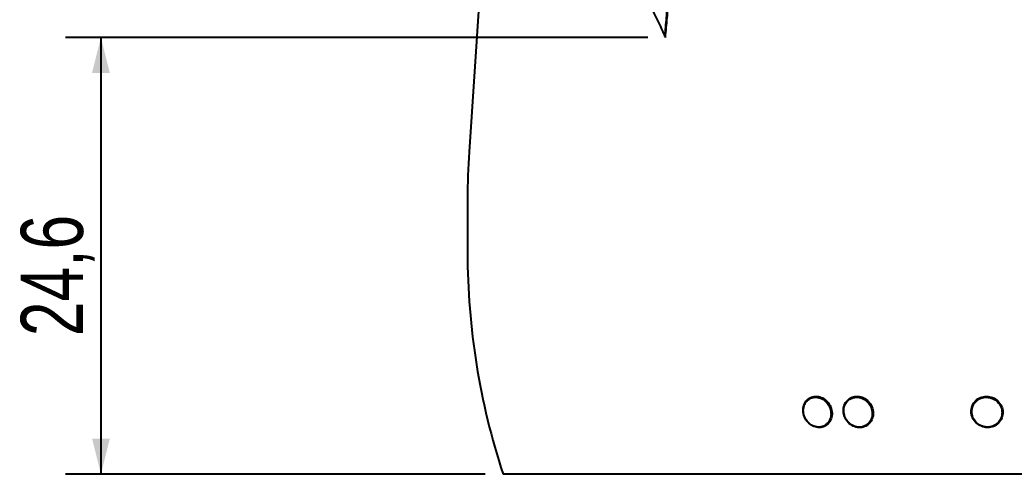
# Model space of a CAD drawing. Header units: millimetres. Extents: x -54 to 586, y 8 to 412.
# Drawn here: x 270.8 to 326.8, y 149.8 to 175.4 of the extents above; entities that cross this region are included whole.
import ezdxf

# ---------------------------------------------------------------- set-up
doc = ezdxf.new("R2010")
doc.units = ezdxf.units.MM
doc.layers.add('DIMENSIONS', color=2, linetype='Continuous')
doc.layers.add('OUTLINE', color=7, linetype='Continuous', lineweight=25)
doc.styles.add('SLDTEXTSTYLE0', font='TXT', dxfattribs={"width": 0.75})
doc.dimstyles.new('SLDDIMSTYLE0', dxfattribs={"dimtxt": 3.5, "dimasz": 2, "dimexe": 0, "dimexo": 0.0625, "dimgap": 0.875, "dimtad": 1, "dimrnd": 1e-09, "dimzin": 12, "dimdsep": 46, "dimtxsty": 'SLDTEXTSTYLE0', "dimsah": 1, "dimcen": 0.09, "dimadec": 0, "dimazin": 3, "dimtfac": 1, "dimtofl": 0, "dimtmove": 0, "dimatfit": 3, "dimfxl": 0, "dimfrac": 2, "dimtolj": 1, "dimtzin": 12, "dimarcsym": 0})

# ---------------------------------------------------------------- blocks, each defined once
blk = doc.blocks.new('_D_29')
at = {"layer": 'DIMENSIONS'}
for p, q in [((306.164, 174.419), (273.377, 174.419)), ((275.377, 174.419), (275.377, 149.819)), ((297.022, 149.819), (273.377, 149.819))]:
    blk.add_line(p, q, dxfattribs=at)
for points in [[(275.377, 174.419), (274.877, 172.419), (275.877, 172.419)], [(275.377, 149.819), (275.877, 151.819), (274.877, 151.819)]]:
    blk.add_solid(points, dxfattribs=at)
at = {"layer": 'DIMENSIONS', "insert": (270.866, 157.594), "char_height": 3.5, "attachment_point": 1, "rotation": 90, "style": 'SLDTEXTSTYLE0'}
blk.add_mtext('24,6', dxfattribs=at)

msp = doc.modelspace()

# ---------------------------------------------------------------- linework, layer by layer
at = {"layer": 'OUTLINE'}
for p, q in [((298.54819, 204.68356), (296.10678, 167.97387)), ((296.01861, 165.31949), (296.01861, 162.31949)), ((362.51532, 149.8195), (298.0219, 149.8195))]:
    msp.add_line(p, q, dxfattribs=at)
for centre, start, end in [((336.01861, 165.31949), 176.195097, 180), ((336.01861, 162.31949), 180, 198.209957)]:
    msp.add_arc(centre, 40, start, end, dxfattribs=at)
msp.add_open_spline([(306.00207, 176.83649), (306.39872, 176.0534), (306.78748, 175.24692), (307.16403, 174.41949)], degree=3, dxfattribs=at)
for points, knots in [([(307.13514, 174.48125), (307.16556, 174.82746), (307.19596, 175.17368), (307.22635, 175.5199), (307.24245, 175.7033), (307.25854, 175.8867), (307.27463, 176.0701), (307.29071, 176.2535), (307.30679, 176.43691), (307.32287, 176.62031)], [0.00006199702, 0.00006199702, 0.00006199702, 0.00006199702, 0.00110468073, 0.00110468073, 0.00110468073, 0.00165702112, 0.00165702112, 0.00165702112, 0.00220936153, 0.00220936153, 0.00220936153, 0.00220936153]), ([(307.16403, 174.41949), (307.19624, 174.78629), (307.22843, 175.15309), (307.2606, 175.5199), (307.27669, 175.7033), (307.29277, 175.8867), (307.30884, 176.0701), (307.32492, 176.2535), (307.34099, 176.43691), (307.35705, 176.62031)], [0, 0, 0, 0, 0.00110467526, 0.00110467526, 0.00110467526, 0.00165701292, 0.00165701292, 0.00165701292, 0.00220935059, 0.00220935059, 0.00220935059, 0.00220935059]), ([(316.426, 152.78779), (316.48205, 152.87975), (316.51892, 152.98391), (316.55162, 153.20616), (316.5468, 153.3231), (316.49619, 153.55009), (316.44986, 153.66152), (316.32411, 153.85936), (316.2434, 153.94781), (316.06147, 154.08704), (315.95917, 154.13891), (315.74806, 154.19846), (315.64035, 154.20629), (315.43139, 154.17629), (315.33381, 154.13901), (315.16149, 154.02427), (315.08811, 153.94719), (314.97771, 153.76579), (314.9403, 153.66034), (314.90783, 153.43965), (314.91247, 153.32214), (314.96273, 153.09518), (315.00855, 152.984), (315.13447, 152.78481), (315.21384, 152.69721), (315.39739, 152.55612), (315.49865, 152.5048), (315.70985, 152.44505), (315.81835, 152.43741), (316.12842, 152.48188), (316.3139, 152.60389), (316.426, 152.78779)], [0, 0, 0, 0, 0.0625, 0.0625, 0.125, 0.125, 0.1875, 0.1875, 0.25, 0.25, 0.3125, 0.3125, 0.375, 0.375, 0.4375, 0.4375, 0.5, 0.5, 0.5625, 0.5625, 0.625, 0.625, 0.6875, 0.6875, 0.75, 0.75, 0.8125, 0.8125, 0.875, 0.875, 1, 1, 1, 1]), ([(316.18557, 152.59571), (316.26704, 152.65377), (316.33459, 152.72935), (316.43601, 152.90761), (316.46893, 153.00953), (316.49443, 153.22265), (316.48695, 153.33521), (316.43314, 153.55114), (316.38625, 153.65672), (316.26126, 153.84315), (316.1825, 153.92534), (316.00478, 154.05422), (315.9069, 154.10064), (315.70259, 154.152), (315.59978, 154.15605), (315.40267, 154.12141), (315.30975, 154.08252), (315.14911, 153.96806), (315.08066, 153.89166), (314.98007, 153.71483), (314.94692, 153.61256), (314.92139, 153.3997), (314.92863, 153.28755), (314.98242, 153.07039), (315.02844, 152.96596), (315.15443, 152.77721), (315.2324, 152.69577), (315.41002, 152.56652), (315.50859, 152.5199), (315.81129, 152.44351), (316.02265, 152.4796), (316.18557, 152.59571)], [0, 0, 0, 0, 0.0625, 0.0625, 0.125, 0.125, 0.1875, 0.1875, 0.25, 0.25, 0.3125, 0.3125, 0.375, 0.375, 0.4375, 0.4375, 0.5, 0.5, 0.5625, 0.5625, 0.625, 0.625, 0.6875, 0.6875, 0.75, 0.75, 0.8125, 0.8125, 0.875, 0.875, 1, 1, 1, 1]), ([(318.73996, 152.79775), (318.79833, 152.8907), (318.83698, 152.99558), (318.87196, 153.21865), (318.86765, 153.33569), (318.81668, 153.56223), (318.76948, 153.67311), (318.6408, 153.8693), (318.55799, 153.95663), (318.37098, 154.09326), (318.26568, 154.14363), (318.04808, 154.20003), (317.93692, 154.20621), (317.721, 154.17295), (317.62003, 154.13412), (317.44143, 154.01656), (317.36521, 153.93824), (317.25016, 153.75487), (317.21093, 153.64868), (317.17613, 153.42717), (317.18025, 153.30955), (317.23086, 153.08303), (317.27756, 152.9724), (317.40647, 152.77486), (317.48793, 152.68836), (317.67668, 152.5499), (317.78096, 152.50006), (317.9987, 152.44348), (318.11068, 152.4375), (318.43106, 152.4868), (318.62323, 152.61185), (318.73996, 152.79775)], [0, 0, 0, 0, 0.0625, 0.0625, 0.125, 0.125, 0.1875, 0.1875, 0.25, 0.25, 0.3125, 0.3125, 0.375, 0.375, 0.4375, 0.4375, 0.5, 0.5, 0.5625, 0.5625, 0.625, 0.625, 0.6875, 0.6875, 0.75, 0.75, 0.8125, 0.8125, 0.875, 0.875, 1, 1, 1, 1]), ([(318.52641, 152.62554), (318.60748, 152.68957), (318.67353, 152.77025), (318.76989, 152.95647), (318.79926, 153.0612), (318.81624, 153.27715), (318.80372, 153.38974), (318.73925, 153.60297), (318.68662, 153.7058), (318.55044, 153.88442), (318.46615, 153.96152), (318.27837, 154.07865), (318.176, 154.11847), (317.96426, 154.15585), (317.85864, 154.15277), (317.65794, 154.10421), (317.56427, 154.05865), (317.40437, 153.93239), (317.3374, 153.85082), (317.24176, 153.66606), (317.21213, 153.56094), (317.19504, 153.34521), (317.20728, 153.233), (317.27177, 153.01852), (317.32345, 152.9168), (317.4608, 152.73592), (317.54428, 152.65953), (317.73204, 152.54206), (317.83516, 152.5021), (318.14898, 152.44647), (318.36427, 152.49748), (318.52641, 152.62554)], [0, 0, 0, 0, 0.0625, 0.0625, 0.125, 0.125, 0.1875, 0.1875, 0.25, 0.25, 0.3125, 0.3125, 0.375, 0.375, 0.4375, 0.4375, 0.5, 0.5, 0.5625, 0.5625, 0.625, 0.625, 0.6875, 0.6875, 0.75, 0.75, 0.8125, 0.8125, 0.875, 0.875, 1, 1, 1, 1]), ([(325.91989, 152.69881), (326.00076, 152.78039), (326.06326, 152.87668), (326.14639, 153.08885), (326.16607, 153.20371), (326.15917, 153.43269), (326.13229, 153.54824), (326.037, 153.75973), (325.9676, 153.85786), (325.79829, 154.02031), (325.69742, 154.08586), (325.47909, 154.17476), (325.36285, 154.1981), (325.12766, 154.19927), (325.01285, 154.17711), (324.79964, 154.09029), (324.70281, 154.02578), (324.54315, 153.8649), (324.47965, 153.76747), (324.39696, 153.55686), (324.37695, 153.44151), (324.3836, 153.21265), (324.4101, 153.09743), (324.50561, 152.88458), (324.5739, 152.78744), (324.74492, 152.62287), (324.84491, 152.55796), (325.06345, 152.46878), (325.1806, 152.44548), (325.52937, 152.44363), (325.75817, 152.53567), (325.91989, 152.69881)], [0, 0, 0, 0, 0.0625, 0.0625, 0.125, 0.125, 0.1875, 0.1875, 0.25, 0.25, 0.3125, 0.3125, 0.375, 0.375, 0.4375, 0.4375, 0.5, 0.5, 0.5625, 0.5625, 0.625, 0.625, 0.6875, 0.6875, 0.75, 0.75, 0.8125, 0.8125, 0.875, 0.875, 1, 1, 1, 1]), ([(325.87191, 152.70209), (325.95098, 152.77844), (326.01278, 152.86923), (326.09669, 153.07037), (326.11789, 153.17976), (326.11597, 153.39876), (326.09261, 153.50973), (326.00572, 153.71376), (325.94129, 153.80892), (325.78253, 153.96754), (325.68733, 154.03218), (325.48015, 154.12145), (325.36937, 154.14605), (325.14427, 154.15182), (325.03393, 154.13291), (324.82808, 154.05414), (324.73407, 153.99441), (324.57795, 153.84381), (324.51517, 153.75195), (324.4317, 153.55231), (324.41019, 153.44246), (324.41187, 153.22359), (324.43489, 153.11294), (324.52196, 152.90761), (324.58536, 152.81343), (324.74571, 152.65275), (324.8401, 152.58875), (325.04747, 152.4992), (325.15912, 152.47462), (325.49291, 152.46595), (325.71377, 152.54937), (325.87191, 152.70209)], [0, 0, 0, 0, 0.0625, 0.0625, 0.125, 0.125, 0.1875, 0.1875, 0.25, 0.25, 0.3125, 0.3125, 0.375, 0.375, 0.4375, 0.4375, 0.5, 0.5, 0.5625, 0.5625, 0.625, 0.625, 0.6875, 0.6875, 0.75, 0.75, 0.8125, 0.8125, 0.875, 0.875, 1, 1, 1, 1])]:
    msp.add_open_spline(points, degree=3, knots=knots, dxfattribs=at)

# ---------------------------------------------------------------- dimensions: what is measured, and where the dimension line sits
at = {"layer": 'DIMENSIONS'}
dim = msp.add_linear_dim(base=(275.37737, 149.81949), p1=(307.16403, 174.41949), p2=(298.0219, 149.81949), angle=90, dimstyle='SLDDIMSTYLE0', dxfattribs=at)
dim.commit()
dim.dimension.update_dxf_attribs({"geometry": '_D_29', "text_midpoint": (275.37737, 162.11949), "dimtype": 160})

doc.saveas('drawing.dxf')
